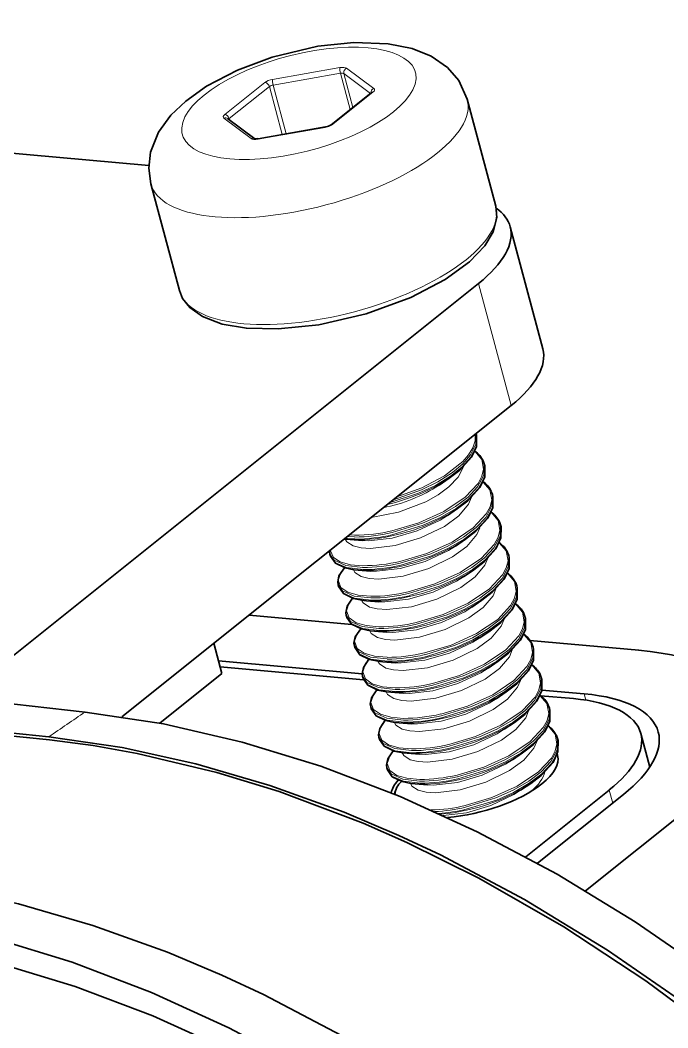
# Model space of a CAD drawing. Extents: x 370 to 946, y 143 to 764.
# Drawn here: x 840.1 to 847.61, y 681.96 to 693.65 of the extents above; entities that cross this region are included whole.
import ezdxf

# ---------------------------------------------------------------- set-up
doc = ezdxf.new("R2010")
doc.units = 0

msp = doc.modelspace()

# ---------------------------------------------------------------- linework, layer by layer
at = {"color": 7, "lineweight": 35, "ltscale": 0.469727}
msp.add_line((841.591, 691.968), (822.878, 693.654), dxfattribs=at)
at = {"color": 7, "lineweight": 13, "ltscale": 0.019811}
msp.add_line((843.809, 693.104), (843.028, 692.967), dxfattribs=at)
at = {"color": 7, "lineweight": 13, "ltscale": 0.019813}
for p, q in [((843.815, 693.038), (843.034, 692.901)), ((842.857, 692.274), (843.638, 692.41))]:
    msp.add_line(p, q, dxfattribs=at)
at = {"color": 7, "lineweight": 13, "ltscale": 0.010886}
msp.add_line((843.927, 692.617), (843.815, 693.038), dxfattribs=at)
at = {"color": 7, "lineweight": 13, "ltscale": 0.009603}
msp.add_line((844.162, 692.805), (843.854, 693.034), dxfattribs=at)
at = {"color": 7, "lineweight": 13, "ltscale": 0.010144}
msp.add_line((843.959, 692.642), (843.854, 693.034), dxfattribs=at)
at = {"color": 7, "lineweight": 13, "ltscale": 0.009842}
for p, q in [((844.203, 692.862), (843.887, 693.097)), ((842.463, 692.516), (842.779, 692.281))]:
    msp.add_line(p, q, dxfattribs=at)
at = {"color": 7, "lineweight": 13, "ltscale": 0.01488}
for p, q in [((842.939, 692.931), (842.474, 692.56)), ((842.99, 692.883), (842.525, 692.512)), ((843.727, 692.447), (844.192, 692.818))]:
    msp.add_line(p, q, dxfattribs=at)
at = {"color": 7, "lineweight": 13, "ltscale": 0.014639}
msp.add_line((843.185, 692.336), (843.034, 692.901), dxfattribs=at)
at = {"color": 7, "lineweight": 13, "ltscale": 0.014382}
msp.add_line((843.138, 692.327), (842.99, 692.883), dxfattribs=at)
at = {"color": 7, "lineweight": 35, "ltscale": 0.014879}
msp.add_line((843.707, 692.441), (844.172, 692.813), dxfattribs=at)
at = {"color": 7, "lineweight": 35, "ltscale": 0.000136103}
msp.add_line((844.172, 692.813), (844.176, 692.816), dxfattribs=at)
at = {"color": 7, "lineweight": 35, "ltscale": 0.032069}
for p, q in [((845.618, 691.497), (845.287, 692.736)), ((841.946, 690.517), (841.615, 691.756))]:
    msp.add_line(p, q, dxfattribs=at)
at = {"color": 7, "lineweight": 35, "ltscale": 0.009842}
msp.add_line((842.506, 692.512), (842.821, 692.276), dxfattribs=at)
at = {"color": 7, "lineweight": 13, "ltscale": 0.000470812}
msp.add_line((842.53, 692.494), (842.525, 692.512), dxfattribs=at)
at = {"color": 7, "lineweight": 35, "ltscale": 0.019813}
msp.add_line((842.861, 692.279), (843.641, 692.415), dxfattribs=at)
at = {"color": 7, "lineweight": 35, "ltscale": 0.036652}
msp.add_line((845.785, 691.257), (846.163, 689.84), dxfattribs=at)
at = {"color": 7, "lineweight": 35, "ltscale": 0.192686}
msp.add_line((839.398, 685.789), (845.419, 690.6), dxfattribs=at)
at = {"color": 7, "lineweight": 13, "ltscale": 0.03665}
msp.add_line((845.797, 689.184), (845.419, 690.6), dxfattribs=at)
at = {"color": 7, "lineweight": 35, "ltscale": 0.144629}
msp.add_line((841.277, 685.572), (845.797, 689.184), dxfattribs=at)
at = {"color": 7, "lineweight": 35, "ltscale": 0.000614414}
for p, q in [((845.396, 688.837), (845.39, 688.861)), ((845.49, 688.483), (845.484, 688.507)), ((845.679, 687.775), (845.673, 687.799)), ((843.7, 687.436), (843.693, 687.46)), ((845.774, 687.421), (845.768, 687.444)), ((843.794, 687.082), (843.788, 687.106)), ((843.889, 686.728), (843.882, 686.752)), ((843.983, 686.374), (843.977, 686.398)), ((846.057, 686.358), (846.051, 686.382)), ((844.078, 686.02), (844.071, 686.043)), ((846.152, 686.004), (846.146, 686.028)), ((844.172, 685.666), (844.166, 685.689)), ((846.341, 685.296), (846.335, 685.32)), ((844.361, 684.957), (844.355, 684.981))]:
    msp.add_line(p, q, dxfattribs=at)
at = {"color": 7, "lineweight": 35, "ltscale": 0.000948534}
for p, q in [((845.471, 688.542), (845.484, 688.507)), ((845.755, 687.48), (845.768, 687.444)), ((846.133, 686.064), (846.146, 686.028)), ((846.322, 685.355), (846.335, 685.32))]:
    msp.add_line(p, q, dxfattribs=at)
at = {"color": 7, "lineweight": 35, "ltscale": 0.003552}
for p, q in [((845.078, 688.341), (844.961, 688.261)), ((845.173, 687.987), (845.056, 687.907)), ((845.267, 687.633), (845.15, 687.553)), ((845.551, 686.57), (845.434, 686.49)), ((845.646, 686.216), (845.528, 686.136)), ((845.74, 685.862), (845.623, 685.782)), ((845.834, 685.508), (845.717, 685.428))]:
    msp.add_line(p, q, dxfattribs=at)
at = {"color": 7, "lineweight": 35, "ltscale": 0.000949057}
for p, q in [((845.565, 688.188), (845.579, 688.153)), ((845.66, 687.834), (845.673, 687.799)), ((846.038, 686.418), (846.051, 686.382)), ((846.227, 685.709), (846.24, 685.674))]:
    msp.add_line(p, q, dxfattribs=at)
at = {"color": 7, "lineweight": 35, "ltscale": 0.000614022}
for p, q in [((845.585, 688.129), (845.579, 688.153)), ((845.868, 687.067), (845.862, 687.09)), ((846.246, 685.65), (846.24, 685.674))]:
    msp.add_line(p, q, dxfattribs=at)
at = {"color": 7, "lineweight": 13, "ltscale": 0.002094}
msp.add_line((843.978, 687.659), (843.895, 687.664), dxfattribs=at)
at = {"color": 7, "lineweight": 13, "ltscale": 0.001543}
msp.add_line((843.979, 687.679), (843.917, 687.682), dxfattribs=at)
at = {"color": 7, "lineweight": 35, "ltscale": 0.000431584}
msp.add_line((843.859, 687.635), (843.876, 687.633), dxfattribs=at)
at = {"color": 7, "lineweight": 35, "ltscale": 0.001292}
for p, q in [((843.928, 687.628), (843.876, 687.633)), ((844.211, 686.565), (844.16, 686.57)), ((844.4, 685.857), (844.349, 685.862)), ((844.495, 685.503), (844.443, 685.508))]:
    msp.add_line(p, q, dxfattribs=at)
at = {"color": 7, "lineweight": 13, "ltscale": 0.001647}
for p, q in [((843.994, 687.625), (843.928, 687.628)), ((844.183, 686.916), (844.117, 686.919)), ((844.277, 686.562), (844.211, 686.565)), ((844.466, 685.854), (844.4, 685.857)), ((844.561, 685.5), (844.495, 685.503)), ((844.75, 684.792), (844.684, 684.795))]:
    msp.add_line(p, q, dxfattribs=at)
at = {"color": 7, "lineweight": 35, "ltscale": 0.003584}
for p, q in [((843.928, 687.628), (844.071, 687.616)), ((844.211, 686.565), (844.354, 686.554)), ((844.495, 685.503), (844.638, 685.492))]:
    msp.add_line(p, q, dxfattribs=at)
at = {"color": 7, "lineweight": 13, "ltscale": 0.001747}
for p, q in [((844.071, 687.616), (844.141, 687.614)), ((844.165, 687.262), (844.235, 687.26)), ((844.26, 686.908), (844.329, 686.906)), ((844.354, 686.554), (844.424, 686.552)), ((844.449, 686.2), (844.518, 686.197)), ((844.543, 685.846), (844.613, 685.843)), ((844.638, 685.492), (844.708, 685.489)), ((844.732, 685.138), (844.802, 685.135)), ((844.827, 684.784), (844.896, 684.781))]:
    msp.add_line(p, q, dxfattribs=at)
at = {"color": 7, "lineweight": 35, "ltscale": 0.001293}
for p, q in [((844.022, 687.273), (843.971, 687.279)), ((844.117, 686.919), (844.065, 686.925)), ((844.306, 686.211), (844.254, 686.216)), ((844.589, 685.149), (844.538, 685.154)), ((844.684, 684.795), (844.632, 684.8))]:
    msp.add_line(p, q, dxfattribs=at)
at = {"color": 7, "lineweight": 13, "ltscale": 0.001645}
for p, q in [((844.088, 687.27), (844.022, 687.273)), ((844.372, 686.208), (844.306, 686.211)), ((844.655, 685.146), (844.589, 685.149))]:
    msp.add_line(p, q, dxfattribs=at)
at = {"color": 7, "lineweight": 35, "ltscale": 0.003583}
for p, q in [((844.022, 687.273), (844.165, 687.262)), ((844.117, 686.919), (844.26, 686.908)), ((844.306, 686.211), (844.449, 686.2)), ((844.4, 685.857), (844.543, 685.846)), ((844.589, 685.149), (844.732, 685.138)), ((844.684, 684.795), (844.827, 684.784))]:
    msp.add_line(p, q, dxfattribs=at)
at = {"color": 7, "lineweight": 35, "ltscale": 0.003551}
for p, q in [((845.362, 687.279), (845.245, 687.198)), ((845.456, 686.924), (845.339, 686.844)), ((846.023, 684.8), (845.906, 684.72))]:
    msp.add_line(p, q, dxfattribs=at)
at = {"color": 7, "lineweight": 35, "ltscale": 0.00095049}
for p, q in [((845.849, 687.126), (845.862, 687.09)), ((845.943, 686.772), (845.957, 686.736))]:
    msp.add_line(p, q, dxfattribs=at)
at = {"color": 7, "lineweight": 35, "ltscale": 0.029972}
msp.add_line((843.948, 686.644), (842.754, 686.752), dxfattribs=at)
at = {"color": 7, "lineweight": 35, "ltscale": 0.00061294}
msp.add_line((845.963, 686.712), (845.957, 686.736), dxfattribs=at)
at = {"color": 7, "lineweight": 35, "ltscale": 0.009098}
msp.add_line((842.345, 686.426), (842.439, 686.074), dxfattribs=at)
at = {"color": 7, "lineweight": 35, "ltscale": 0.031669}
msp.add_line((847.277, 686.344), (846.015, 686.458), dxfattribs=at)
at = {"color": 7, "lineweight": 35, "ltscale": 0.041847}
msp.add_line((844.067, 686.071), (842.4, 686.221), dxfattribs=at)
at = {"color": 7, "lineweight": 35, "ltscale": 0.041802}
msp.add_line((844.083, 686.003), (842.418, 686.153), dxfattribs=at)
at = {"color": 7, "lineweight": 35, "ltscale": 0.023069}
msp.add_line((842.439, 686.074), (841.718, 685.498), dxfattribs=at)
at = {"color": 7, "lineweight": 35, "ltscale": 0.072937}
msp.add_line((840.852, 685.628), (837.953, 685.949), dxfattribs=at)
at = {"color": 7, "lineweight": 35, "ltscale": 0.009568}
msp.add_line((846.519, 685.783), (846.138, 685.817), dxfattribs=at)
at = {"color": 7, "lineweight": 35, "ltscale": 0.012341}
msp.add_line((846.644, 685.839), (846.152, 685.883), dxfattribs=at)
at = {"color": 7, "lineweight": 13, "ltscale": 0.0019}
msp.add_line((846.644, 685.839), (846.664, 685.765), dxfattribs=at)
at = {"color": 7, "lineweight": 35, "ltscale": 0.015753}
msp.add_line((840.429, 685.339), (839.802, 685.406), dxfattribs=at)
at = {"color": 7, "lineweight": 35, "ltscale": 0.015754}
msp.add_line((840.438, 685.304), (839.811, 685.37), dxfattribs=at)
at = {"color": 7, "lineweight": 35, "ltscale": 4.61815e-05}
msp.add_line((840.43, 685.339), (840.429, 685.339), dxfattribs=at)
at = {"color": 7, "lineweight": 35, "ltscale": 0.000615497}
msp.add_line((844.267, 685.311), (844.26, 685.335), dxfattribs=at)
at = {"color": 7, "lineweight": 35, "ltscale": 0.010114}
msp.add_line((847.405, 684.989), (847.301, 685.379), dxfattribs=at)
at = {"color": 7, "lineweight": 35, "ltscale": 0.003553}
msp.add_line((845.929, 685.154), (845.812, 685.074), dxfattribs=at)
at = {"color": 7, "lineweight": 35, "ltscale": 0.031014}
msp.add_line((846.935, 684.723), (845.966, 683.948), dxfattribs=at)
at = {"color": 7, "lineweight": 13, "ltscale": 0.003906}
msp.add_line((846.935, 684.723), (846.975, 684.572), dxfattribs=at)
at = {"color": 7, "lineweight": 35, "ltscale": 0.031975}
msp.add_line((846.102, 683.874), (847.101, 684.672), dxfattribs=at)
at = {"color": 7, "lineweight": 35, "ltscale": 0.041697}
msp.add_line((846.66, 683.553), (847.963, 684.595), dxfattribs=at)
at = {"color": 7, "lineweight": 35}
for points in [[(845.287, 692.736), (845.188, 692.954), (845.058, 693.104), (844.869, 693.235), (844.646, 693.324), (844.367, 693.381), (843.97, 693.395), (843.551, 693.352)], [(841.615, 691.756), (841.591, 691.938), (841.612, 692.124), (841.705, 692.356), (841.847, 692.552), (842.019, 692.716), (842.259, 692.887), (842.619, 693.076), (843.022, 693.226), (843.551, 693.352)], [(843.565, 690.121), (844.113, 690.247), (844.632, 690.437), (845.032, 690.646), (845.313, 690.851), (845.49, 691.037), (845.587, 691.198), (845.63, 691.364), (845.618, 691.497)], [(843.565, 690.121), (843.094, 690.072), (842.724, 690.081), (842.442, 690.129), (842.213, 690.216), (842.066, 690.319), (841.983, 690.426), (841.946, 690.517)], [(845.396, 688.837), (845.395, 688.709), (845.337, 688.585), (845.199, 688.433), (845.078, 688.341)], [(845.49, 688.483), (845.489, 688.355), (845.431, 688.231), (845.294, 688.079), (845.173, 687.987)], [(845.585, 688.129), (845.584, 688.001), (845.526, 687.876), (845.388, 687.725), (845.267, 687.633)], [(845.679, 687.775), (845.678, 687.647), (845.62, 687.522), (845.483, 687.371), (845.362, 687.279)], [(843.7, 687.435), (843.756, 687.355), (843.87, 687.299), (843.971, 687.279)], [(845.774, 687.421), (845.773, 687.293), (845.715, 687.168), (845.577, 687.017), (845.456, 686.924)], [(843.861, 687.302), (843.798, 687.209), (843.784, 687.135), (843.788, 687.106)], [(843.795, 687.081), (843.85, 687.001), (843.965, 686.945), (844.065, 686.925)], [(845.868, 687.067), (845.867, 686.938), (845.809, 686.814), (845.672, 686.663), (845.551, 686.57)], [(843.956, 686.948), (843.892, 686.855), (843.878, 686.78), (843.882, 686.752)], [(843.889, 686.726), (843.945, 686.647), (844.059, 686.591), (844.16, 686.57)], [(845.963, 686.712), (845.962, 686.584), (845.904, 686.46), (845.766, 686.309), (845.646, 686.216)], [(844.05, 686.594), (843.987, 686.501), (843.972, 686.426), (843.977, 686.398)], [(843.984, 686.372), (844.039, 686.293), (844.154, 686.237), (844.254, 686.216)], [(846.057, 686.358), (846.056, 686.23), (845.998, 686.106), (845.861, 685.955), (845.74, 685.862)], [(844.144, 686.24), (844.081, 686.146), (844.067, 686.072), (844.071, 686.043)], [(844.078, 686.018), (844.134, 685.939), (844.248, 685.883), (844.349, 685.862)], [(846.152, 686.004), (846.151, 685.876), (846.093, 685.752), (845.955, 685.6), (845.834, 685.508)], [(844.239, 685.886), (844.176, 685.792), (844.161, 685.718), (844.166, 685.689)], [(844.173, 685.664), (844.228, 685.584), (844.343, 685.529), (844.443, 685.508)], [(840.852, 685.628), (841.761, 685.49), (842.675, 685.279), (843.587, 684.999), (844.508, 684.647), (845.403, 684.239), (846.331, 683.745), (847.237, 683.193), (848.108, 682.594), (848.946, 681.949), (849.782, 681.235)], [(846.246, 685.65), (846.245, 685.522), (846.187, 685.398), (846.05, 685.246), (845.929, 685.154)], [(844.333, 685.532), (844.271, 685.438), (844.256, 685.364), (844.26, 685.335)], [(849.226, 681.102), (848.466, 681.74), (847.699, 682.325), (846.915, 682.865), (845.952, 683.454), (844.977, 683.97), (844.492, 684.197), (843.859, 684.465), (842.997, 684.777), (842.137, 685.028), (841.28, 685.216), (840.43, 685.339)], [(849.251, 681.011), (848.302, 681.809), (847.36, 682.511), (846.409, 683.136), (845.421, 683.701), (844.587, 684.113), (844.079, 684.337), (843.105, 684.705), (842.381, 684.928), (841.455, 685.148), (840.946, 685.238), (840.438, 685.304)], [(844.267, 685.31), (844.323, 685.23), (844.437, 685.175), (844.538, 685.154)], [(846.341, 685.296), (846.34, 685.168), (846.282, 685.044), (846.144, 684.892), (846.023, 684.8)], [(844.428, 685.177), (844.365, 685.084), (844.351, 685.01), (844.355, 684.981)], [(844.362, 684.956), (844.417, 684.876), (844.531, 684.821), (844.632, 684.8)], [(847.18, 679.489), (846.419, 680.125), (845.65, 680.709), (844.865, 681.247), (843.899, 681.835), (842.922, 682.349), (842.438, 682.575), (841.808, 682.84), (840.943, 683.152), (840.08, 683.402), (839.22, 683.589), (838.367, 683.711)], [(837.968, 683.352), (838.877, 683.214), (839.79, 683.004), (840.702, 682.724), (841.624, 682.372), (842.519, 681.964), (843.448, 681.471), (844.355, 680.92), (845.227, 680.322), (846.067, 679.678), (846.905, 678.965)], [(838.058, 683.053), (838.948, 682.92), (839.842, 682.716), (840.736, 682.444), (841.638, 682.102), (842.514, 681.705), (843.423, 681.224), (844.31, 680.686), (845.163, 680.101), (845.984, 679.472), (846.802, 678.775)]]:
    msp.add_lwpolyline(points, dxfattribs=at)
at = {"color": 7, "lineweight": 13}
for points in [[(845.396, 688.837), (845.393, 688.711), (845.325, 688.579), (845.225, 688.468), (845.094, 688.364), (844.917, 688.257), (844.722, 688.165), (844.381, 688.053)], [(845.39, 688.859), (845.387, 688.737), (845.324, 688.61), (845.234, 688.506), (845.117, 688.408), (844.947, 688.3), (844.756, 688.206), (844.43, 688.091)], [(845.38, 688.851), (845.379, 688.774), (845.352, 688.694), (845.303, 688.613), (845.234, 688.534), (845.023, 688.368), (844.759, 688.229), (844.47, 688.123)], [(845.375, 688.653), (845.456, 688.558), (845.477, 688.444), (845.457, 688.363), (845.412, 688.28), (845.262, 688.119), (845.015, 687.954), (844.723, 687.822), (844.412, 687.729)], [(844.171, 687.884), (844.489, 687.946), (844.805, 688.068), (844.948, 688.148), (845.073, 688.239), (845.182, 688.354), (845.242, 688.474)], [(845.484, 688.507), (845.48, 688.377), (845.407, 688.24), (845.296, 688.122), (845.151, 688.012), (844.968, 687.907), (844.769, 687.818), (844.416, 687.71)], [(845.49, 688.483), (845.486, 688.353), (845.413, 688.216), (845.302, 688.098), (845.157, 687.988), (844.975, 687.883), (844.775, 687.794), (844.422, 687.686)], [(845.469, 688.299), (845.55, 688.204), (845.571, 688.09), (845.551, 688.009), (845.507, 687.926), (845.357, 687.765), (845.11, 687.6), (844.817, 687.468), (844.506, 687.375)], [(844.164, 687.525), (844.449, 687.558), (844.746, 687.647), (845.022, 687.781), (845.188, 687.903), (845.303, 688.04), (845.337, 688.12)], [(845.579, 688.153), (845.574, 688.023), (845.502, 687.886), (845.39, 687.768), (845.245, 687.658), (845.063, 687.553), (844.863, 687.464), (844.51, 687.356)], [(845.585, 688.129), (845.581, 687.999), (845.508, 687.862), (845.397, 687.744), (845.251, 687.634), (845.069, 687.529), (844.87, 687.44), (844.517, 687.332)], [(844.141, 687.614), (844.416, 687.645), (844.704, 687.728), (844.973, 687.854), (845.056, 687.907)], [(845.564, 687.945), (845.645, 687.85), (845.666, 687.736), (845.646, 687.655), (845.601, 687.572), (845.451, 687.411), (845.204, 687.246), (844.912, 687.114), (844.601, 687.021)], [(844.259, 687.171), (844.543, 687.204), (844.841, 687.292), (845.116, 687.427), (845.282, 687.549), (845.398, 687.686), (845.431, 687.766)], [(845.673, 687.799), (845.669, 687.669), (845.596, 687.532), (845.485, 687.414), (845.34, 687.304), (845.157, 687.199), (844.958, 687.11), (844.605, 687.001)], [(845.679, 687.775), (845.675, 687.645), (845.602, 687.508), (845.491, 687.39), (845.346, 687.28), (845.164, 687.175), (844.964, 687.086), (844.611, 686.978)], [(843.871, 687.634), (843.889, 687.602), (843.963, 687.554), (844.054, 687.532), (844.164, 687.525)], [(844.235, 687.26), (844.51, 687.291), (844.798, 687.374), (845.068, 687.5), (845.15, 687.553)], [(845.658, 687.591), (845.739, 687.496), (845.76, 687.382), (845.74, 687.301), (845.696, 687.218), (845.546, 687.057), (845.299, 686.892), (845.006, 686.759), (844.695, 686.667)], [(844.073, 687.305), (843.879, 687.327), (843.744, 687.388), (843.693, 687.46)], [(844.073, 687.325), (843.93, 687.337), (843.813, 687.369), (843.733, 687.421), (843.695, 687.504)], [(844.077, 687.281), (843.885, 687.304), (843.75, 687.364), (843.7, 687.436)], [(844.353, 686.817), (844.638, 686.85), (844.935, 686.938), (845.211, 687.073), (845.377, 687.195), (845.492, 687.331), (845.526, 687.412)], [(845.768, 687.444), (845.763, 687.314), (845.691, 687.177), (845.579, 687.06), (845.434, 686.95), (845.252, 686.845), (845.052, 686.756), (844.699, 686.647)], [(845.774, 687.421), (845.77, 687.291), (845.697, 687.154), (845.586, 687.036), (845.44, 686.926), (845.258, 686.821), (845.059, 686.732), (844.706, 686.624)], [(844.168, 686.971), (844.02, 686.984), (843.901, 687.018), (843.821, 687.073), (843.79, 687.156), (843.824, 687.254), (843.861, 687.302)], [(843.966, 687.279), (843.983, 687.248), (844.057, 687.2), (844.149, 687.178), (844.259, 687.171)], [(844.329, 686.906), (844.605, 686.936), (844.893, 687.02), (845.162, 687.146), (845.245, 687.198)], [(845.753, 687.237), (845.834, 687.142), (845.855, 687.028), (845.835, 686.947), (845.79, 686.864), (845.64, 686.703), (845.393, 686.538), (845.101, 686.405), (844.79, 686.313)], [(844.167, 686.951), (843.974, 686.973), (843.838, 687.033), (843.788, 687.106)], [(844.172, 686.927), (843.979, 686.95), (843.844, 687.01), (843.794, 687.082)], [(844.448, 686.463), (844.732, 686.496), (845.03, 686.584), (845.305, 686.719), (845.471, 686.841), (845.587, 686.977), (845.62, 687.058)], [(845.862, 687.09), (845.858, 686.96), (845.785, 686.823), (845.674, 686.705), (845.529, 686.595), (845.346, 686.49), (845.147, 686.402), (844.794, 686.293)], [(845.868, 687.067), (845.864, 686.937), (845.791, 686.8), (845.68, 686.682), (845.535, 686.572), (845.353, 686.467), (845.153, 686.378), (844.8, 686.269)], [(844.263, 686.617), (844.115, 686.63), (843.996, 686.664), (843.916, 686.719), (843.884, 686.802), (843.918, 686.9), (843.956, 686.948)], [(844.06, 686.925), (844.078, 686.894), (844.152, 686.846), (844.243, 686.824), (844.353, 686.817)], [(844.424, 686.552), (844.699, 686.582), (844.987, 686.666), (845.257, 686.792), (845.339, 686.844)], [(845.847, 686.882), (845.928, 686.788), (845.949, 686.674), (845.929, 686.593), (845.885, 686.51), (845.735, 686.349), (845.488, 686.184), (845.195, 686.051), (844.884, 685.959)], [(844.262, 686.597), (844.068, 686.619), (843.933, 686.679), (843.882, 686.752)], [(844.266, 686.573), (844.074, 686.595), (843.939, 686.656), (843.889, 686.728)], [(844.542, 686.109), (844.827, 686.142), (845.124, 686.23), (845.4, 686.365), (845.566, 686.486), (845.681, 686.623), (845.715, 686.704)], [(845.957, 686.736), (845.953, 686.606), (845.88, 686.469), (845.768, 686.351), (845.623, 686.241), (845.441, 686.136), (845.241, 686.047), (844.888, 685.939)], [(845.963, 686.712), (845.959, 686.582), (845.886, 686.445), (845.775, 686.328), (845.629, 686.218), (845.447, 686.113), (845.248, 686.024), (844.895, 685.915)], [(844.357, 686.263), (844.209, 686.276), (844.09, 686.31), (844.01, 686.365), (843.979, 686.448), (844.013, 686.546), (844.05, 686.594)], [(844.155, 686.571), (844.172, 686.54), (844.246, 686.492), (844.338, 686.47), (844.448, 686.463)], [(844.518, 686.197), (844.794, 686.228), (845.082, 686.311), (845.351, 686.438), (845.434, 686.49)], [(845.942, 686.528), (846.023, 686.434), (846.044, 686.32), (846.024, 686.239), (845.979, 686.156), (845.829, 685.995), (845.582, 685.829), (845.29, 685.697), (844.979, 685.604)], [(844.356, 686.243), (844.163, 686.265), (844.027, 686.325), (843.977, 686.398)], [(844.361, 686.219), (844.168, 686.241), (844.033, 686.302), (843.983, 686.374)], [(846.051, 686.382), (846.047, 686.252), (845.974, 686.115), (845.863, 685.997), (845.718, 685.887), (845.535, 685.782), (845.336, 685.693), (844.983, 685.585)], [(846.057, 686.358), (846.053, 686.228), (845.98, 686.091), (845.869, 685.973), (845.724, 685.864), (845.542, 685.758), (845.342, 685.67), (844.989, 685.561)], [(844.451, 685.908), (844.304, 685.921), (844.185, 685.956), (844.105, 686.011), (844.073, 686.094), (844.107, 686.191), (844.145, 686.24)], [(844.637, 685.755), (844.921, 685.788), (845.219, 685.876), (845.494, 686.01), (845.66, 686.132), (845.776, 686.269), (845.809, 686.35)], [(844.249, 686.217), (844.267, 686.185), (844.341, 686.138), (844.432, 686.116), (844.542, 686.109)], [(844.613, 685.843), (844.888, 685.874), (845.176, 685.957), (845.446, 686.084), (845.528, 686.136)], [(846.036, 686.174), (846.117, 686.08), (846.138, 685.966), (846.118, 685.884), (846.074, 685.802), (845.924, 685.641), (845.677, 685.475), (845.384, 685.343), (845.073, 685.25)], [(844.451, 685.888), (844.257, 685.911), (844.122, 685.971), (844.071, 686.043)], [(844.455, 685.865), (844.263, 685.887), (844.128, 685.948), (844.078, 686.02)], [(846.146, 686.028), (846.141, 685.898), (846.069, 685.761), (845.957, 685.643), (845.812, 685.533), (845.63, 685.428), (845.43, 685.339), (845.077, 685.231)], [(846.152, 686.004), (846.148, 685.874), (846.075, 685.737), (845.964, 685.619), (845.818, 685.509), (845.636, 685.404), (845.437, 685.315), (845.083, 685.207)], [(844.546, 685.554), (844.398, 685.567), (844.279, 685.602), (844.199, 685.656), (844.168, 685.74), (844.202, 685.837), (844.239, 685.886)], [(844.731, 685.401), (845.016, 685.433), (845.313, 685.522), (845.589, 685.656), (845.755, 685.778), (845.87, 685.915), (845.904, 685.995)], [(844.344, 685.863), (844.361, 685.831), (844.435, 685.784), (844.527, 685.762), (844.637, 685.755)], [(844.708, 685.489), (844.983, 685.52), (845.271, 685.603), (845.54, 685.73), (845.623, 685.782)], [(846.131, 685.82), (846.212, 685.725), (846.233, 685.611), (846.213, 685.53), (846.168, 685.448), (846.018, 685.286), (845.771, 685.121), (845.479, 684.989), (845.168, 684.896)], [(844.545, 685.534), (844.352, 685.557), (844.216, 685.617), (844.166, 685.689)], [(844.55, 685.511), (844.357, 685.533), (844.222, 685.593), (844.172, 685.666)], [(846.24, 685.674), (846.236, 685.544), (846.163, 685.407), (846.052, 685.289), (845.907, 685.179), (845.724, 685.074), (845.525, 684.985), (845.172, 684.877)], [(844.826, 685.047), (845.11, 685.079), (845.408, 685.168), (845.683, 685.302), (845.849, 685.424), (845.965, 685.561), (845.998, 685.641)], [(846.246, 685.65), (846.242, 685.52), (846.169, 685.383), (846.058, 685.265), (845.913, 685.155), (845.731, 685.05), (845.531, 684.961), (845.178, 684.853)], [(844.641, 685.2), (844.493, 685.213), (844.374, 685.247), (844.294, 685.302), (844.262, 685.386), (844.296, 685.483), (844.334, 685.532)], [(844.438, 685.509), (844.456, 685.477), (844.53, 685.43), (844.621, 685.408), (844.731, 685.401)], [(844.802, 685.135), (845.077, 685.166), (845.365, 685.249), (845.635, 685.376), (845.717, 685.428)], [(846.225, 685.466), (846.306, 685.371), (846.327, 685.257), (846.307, 685.176), (846.263, 685.093), (846.113, 684.932), (845.866, 684.767), (845.573, 684.635), (845.262, 684.542)], [(844.64, 685.18), (844.446, 685.203), (844.311, 685.263), (844.26, 685.335)], [(844.644, 685.156), (844.452, 685.179), (844.317, 685.239), (844.267, 685.311)], [(846.335, 685.32), (846.331, 685.19), (846.258, 685.053), (846.146, 684.935), (846.001, 684.825), (845.819, 684.72), (845.619, 684.631), (845.266, 684.523)], [(844.92, 684.692), (845.205, 684.725), (845.502, 684.814), (845.778, 684.948), (845.944, 685.07), (846.059, 685.207), (846.093, 685.287)], [(846.341, 685.296), (846.337, 685.166), (846.264, 685.029), (846.153, 684.911), (846.007, 684.801), (845.825, 684.696), (845.626, 684.607), (845.273, 684.499)], [(844.735, 684.846), (844.587, 684.859), (844.468, 684.893), (844.388, 684.948), (844.357, 685.032), (844.391, 685.129), (844.428, 685.177)], [(844.533, 685.155), (844.55, 685.123), (844.624, 685.075), (844.716, 685.053), (844.826, 685.047)], [(844.896, 684.781), (845.172, 684.812), (845.46, 684.895), (845.729, 685.022), (845.812, 685.074)], [(844.734, 684.826), (844.541, 684.848), (844.405, 684.909), (844.355, 684.981)], [(844.739, 684.802), (844.546, 684.825), (844.411, 684.885), (844.361, 684.957)], [(844.627, 684.801), (844.645, 684.769), (844.719, 684.721), (844.81, 684.699), (844.92, 684.692)], [(845.008, 684.427), (845.279, 684.46), (845.562, 684.544), (845.826, 684.669), (845.906, 684.72)]]:
    msp.add_lwpolyline(points, dxfattribs=at)
at = {"color": 7, "lineweight": 35}
for centre, radius, start, end in [((843.617, 692.578), 0.164, 278.5893, 303.558), ((842.838, 692.379), 0.102, 258.9541, 282.9848), ((845.215, 688.42), 0.284, 25.4728, 55.5823), ((845.309, 688.066), 0.284, 25.4728, 55.5823), ((845.404, 687.712), 0.284, 25.4728, 55.5823), ((845.498, 687.358), 0.284, 25.4728, 55.5823), ((843.818, 687.494), 0.129, 177.4949, 195.1674), ((845.593, 687.004), 0.284, 25.4728, 55.5823), ((845.687, 686.65), 0.284, 25.4728, 55.5823), ((845.782, 686.296), 0.284, 25.4728, 55.5823), ((845.876, 685.942), 0.284, 25.4728, 55.5823), ((845.971, 685.587), 0.284, 25.4728, 55.5823), ((846.065, 685.233), 0.284, 25.4728, 55.5823), ((844.7, 684.634), 0.259, 133.2526, 171.4689)]:
    msp.add_arc(centre, radius, start, end, dxfattribs=at)
at = {"color": 7, "lineweight": 13}
for centre, radius, start, end in [((843.856, 690.227), 2.248, 282.9234, 302.94), ((843.961, 689.8), 1.836, 280.9987, 303.0101), ((843.946, 689.885), 2.262, 282.3252, 302.8829), ((843.999, 688.682), 1.047, 262.8745, 269.1054), ((843.979, 689.537), 1.879, 269.9757, 283.4376), ((843.98, 689.537), 1.858, 269.9811, 283.4477), ((843.986, 689.51), 1.876, 269.9087, 283.4461), ((843.994, 689.484), 1.86, 269.9865, 283.5042), ((844.04, 689.531), 2.262, 282.3252, 302.8829), ((844.074, 689.183), 1.858, 269.9811, 283.4477), ((844.073, 689.183), 1.879, 269.9757, 283.4376), ((844.08, 689.156), 1.876, 269.9087, 283.4461), ((844.089, 689.129), 1.859, 269.9626, 283.4913), ((844.135, 689.177), 2.262, 282.3252, 302.8829), ((844.169, 688.828), 1.877, 269.952, 283.4249), ((844.169, 688.828), 1.858, 269.9811, 283.4477), ((844.175, 688.802), 1.876, 269.9087, 283.4461), ((844.184, 688.775), 1.859, 269.9626, 283.4913), ((844.229, 688.823), 2.262, 282.3252, 302.8829), ((844.263, 688.475), 1.879, 269.9757, 283.4376), ((844.263, 688.474), 1.858, 269.9811, 283.4477), ((844.269, 688.448), 1.876, 269.9087, 283.4461), ((844.277, 688.422), 1.86, 269.9865, 283.5042), ((844.324, 688.469), 2.262, 282.3252, 302.8829), ((844.357, 688.121), 1.879, 269.9757, 283.4376), ((844.358, 688.12), 1.858, 269.9811, 283.4477), ((844.364, 688.094), 1.876, 269.9087, 283.4461), ((844.373, 688.066), 1.859, 269.9626, 283.4913), ((844.418, 688.115), 2.262, 282.3252, 302.8829), ((844.452, 687.766), 1.858, 269.9811, 283.4477), ((844.452, 687.765), 1.877, 269.952, 283.4249), ((844.458, 687.74), 1.876, 269.9087, 283.4461), ((844.466, 687.714), 1.86, 269.9865, 283.5042), ((844.513, 687.761), 2.262, 282.3252, 302.8829), ((853.231, 667.089), 22.292, 123.7321, 125.0461), ((844.546, 687.413), 1.879, 269.9757, 283.4376), ((844.547, 687.412), 1.858, 269.9811, 283.4477), ((844.553, 687.386), 1.876, 269.9087, 283.4461), ((844.561, 687.36), 1.86, 269.9865, 283.5042), ((844.607, 687.407), 2.262, 282.3252, 302.8829), ((844.641, 687.058), 1.878, 269.9714, 283.4354), ((844.641, 687.058), 1.858, 269.9811, 283.4477), ((844.647, 687.032), 1.876, 269.9087, 283.4461), ((844.656, 687.006), 1.86, 269.9865, 283.5042), ((844.702, 687.051), 2.261, 282.3246, 302.892), ((844.735, 686.704), 1.878, 269.9714, 283.4354), ((844.736, 686.704), 1.858, 269.9811, 283.4477), ((844.742, 686.678), 1.876, 269.9087, 283.4461), ((844.75, 686.651), 1.86, 269.9865, 283.5042), ((844.677, 684.655), 0.227, 132.5136, 176.1129), ((844.796, 686.698), 2.262, 282.3252, 302.8829), ((844.822, 686.406), 1.915, 271.2863, 283.2914), ((844.812, 686.47), 2, 272.7367, 283.1382), ((844.809, 686.502), 2.056, 274.0683, 283.0312), ((844.814, 686.49), 2.055, 274.5153, 283.0654)]:
    msp.add_arc(centre, radius, start, end, dxfattribs=at)
for centre, major_axis, ratio, start_param, end_param in [((843.333, 692.689), (1.353, 0.361), 0.400551, 4.472336476617856, 10.75552178379744), ((843.82, 693.059), (-0.0086, 0.0493), 0.196786, 0.420853, 1.991649), ((843.798, 693.06), (0.0966, 0.0258), 0.400551, 0.307145, 1.354343), ((843.81, 693.016), (0.0483, 0.0129), 0.400551, 0.307145, 1.354343), ((843.899, 693.052), (0.0298, 0.0401), 0.873393, 0.965723, 2.53652), ((843.017, 692.924), (0.0966, 0.0258), 0.400551, 1.354343, 2.40154), ((842.951, 692.887), (-0.0312, 0.0391), 0.676608, 4.137225, 5.708021), ((843.029, 692.88), (0.0483, 0.0129), 0.400551, 1.354343, 2.40154), ((843.04, 692.923), (-0.0086, 0.0493), 0.196786, 0.420853, 1.991649), ((844.214, 692.817), (0.0298, 0.0401), 0.873393, 0.965723, 2.307104), ((844.204, 692.774), (0.0312, -0.0391), 0.676608, 2.566429, 3.155477), ((844.114, 692.825), (0.0966, 0.0258), 0.400551, 5.543133, 6.59033), ((843.451, 692.246), (1.836, 0.49), 0.400551, 3.141593, 6.283185), ((842.552, 692.552), (0.0966, 0.0258), 0.400551, 2.40154, 3.448738), ((842.486, 692.515), (-0.0312, 0.0391), 0.676608, 4.137225, 5.708021), ((842.475, 692.472), (-0.0298, -0.0401), 0.873393, 3.125568, 4.107316), ((842.564, 692.508), (0.0483, 0.0129), 0.400551, 2.40154, 2.788291), ((843.649, 692.454), (0.0966, 0.0258), 0.400551, 4.495935, 5.543133), ((843.739, 692.402), (0.0312, -0.0391), 0.676608, 2.566429, 3.155477), ((843.65, 692.366), (0.0086, -0.0493), 0.196786, 3.141593, 3.562446), ((842.791, 692.237), (-0.0298, -0.0401), 0.873393, 3.125568, 4.107316), ((842.868, 692.317), (0.0966, 0.0258), 0.400551, 3.448738, 4.495935), ((842.869, 692.23), (0.0086, -0.0493), 0.196786, 3.141593, 3.562446), ((843.782, 691.007), (1.836, 0.49), 0.400551, 3.141593, 6.283185), ((845.269, 684.78), (0.919, 0.251), 0.429497, 5.559538, 6.049213)]:
    msp.add_ellipse(centre, major_axis=major_axis, ratio=ratio, start_param=start_param, end_param=end_param, dxfattribs=at)
at = {"color": 7, "lineweight": 35}
for centre, major_axis, start_param, end_param in [((843.853, 690.741), (1.932, 0.516), 0, 0.318739), ((843.853, 690.741), (1.932, 0.516), 5.543133, 6.283185), ((844.231, 689.325), (1.932, 0.516), 5.543133, 6.283185), ((845.378, 684.828), (3.188, 0.851), 0, 0.830744), ((845.369, 684.864), (1.932, 0.516), 0, 0.830744), ((845.378, 684.828), (2.126, 0.567), 0, 0.830744), ((845.369, 684.864), (1.932, 0.516), 5.543138, 6.283185), ((845.378, 684.828), (2.126, 0.567), 5.543133, 6.283185), ((845.369, 684.864), (0.966, 0.258), 5.543133, 6.283185), ((845.369, 684.864), (0.966, 0.258), 0, 0.039707), ((845.369, 684.864), (0.966, 0.258), 2.609801, 2.934642), ((845.369, 684.864), (0.966, 0.258), 4.279249, 5.543133)]:
    msp.add_ellipse(centre, major_axis=major_axis, ratio=0.400551, start_param=start_param, end_param=end_param, dxfattribs=at)

doc.saveas('drawing.dxf')
